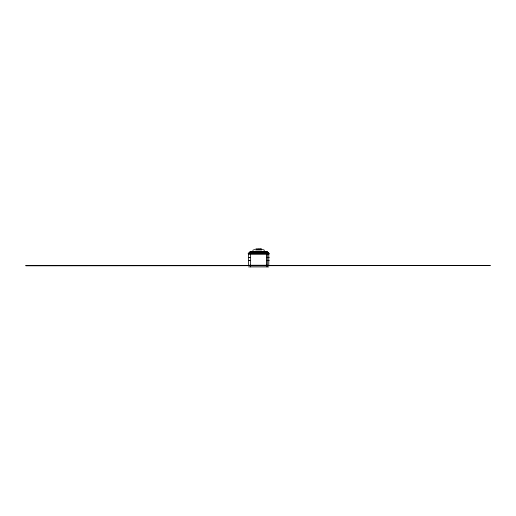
<?xml version="1.0" encoding="UTF-8"?>
<svg xmlns="http://www.w3.org/2000/svg" width="516" height="516" viewBox="0 0 516 516"><rect width="100%" height="100%" fill="white"/><g stroke="black" fill="none" stroke-linecap="round" stroke-linejoin="round"><path stroke-width="0.77" d="M267.488 253.588L267.249 254.007M252.711 250.35L254.614 249.434M255.691 249.925L261.625 249.931M255.826 249.118L260.877 249.125M255.923 249.125L258.664 249.118M250.125 251.447L267.224 251.447M249.886 251.924L267.462 251.924M249.647 252.163L267.701 252.163M249.409 252.401L267.939 252.401M249.17 252.64L268.178 252.64M248.938 252.872L268.417 252.872M248.577 253.111L268.772 253.111M248.106 253.588L269.242 253.588M248.344 253.885L269.01 253.885M248.344 254.001L269.01 254.001M248.344 257.497L250.544 257.497M266.591 257.497L269.01 257.497M248.344 257.613L250.544 257.613M266.591 257.613L269.01 257.613M248.344 260.393L250.544 260.393M266.591 260.393L269.01 260.393M248.344 260.515L250.544 260.515M266.591 260.515L269.01 260.515M248.577 266.888L268.772 266.888M258.722 249.118L259.896 249.118M261.657 249.125L260.644 249.118M259.948 249.118L261.47 249.125M262.386 249.318L264.618 250.35M250.002 253.588L250.241 254.007M268.772 254.001L268.772 265.25L248.577 265.25L248.577 254.001M267.011 253.982L267.011 266.888M266.882 254.001L266.882 265.25M250.479 253.982L250.479 266.888M490.2 265.592L25.8 265.708L490.2 265.592"/></g></svg>
